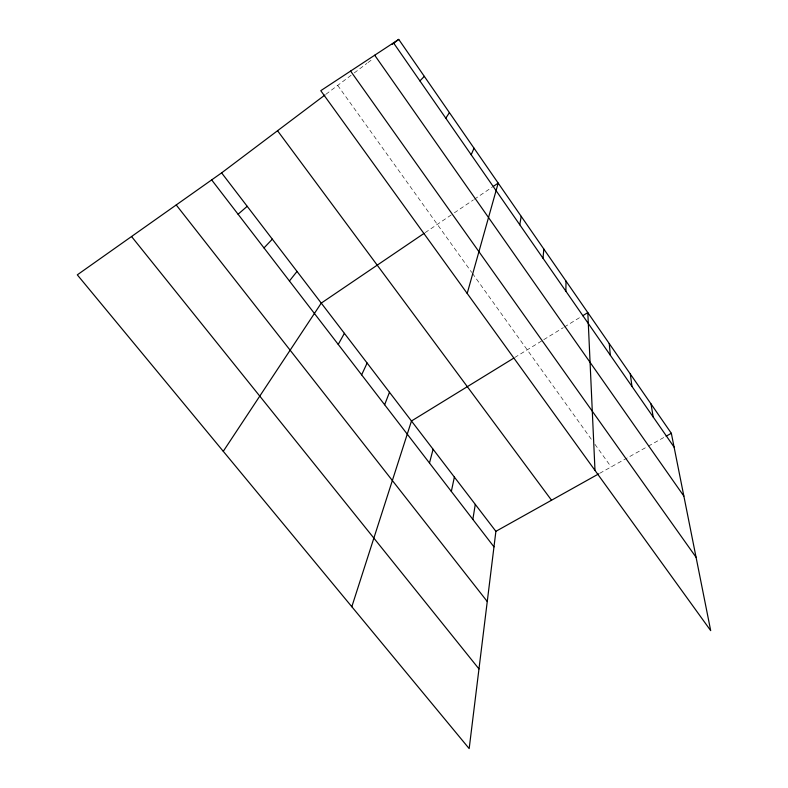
<?xml version="1.0" encoding="UTF-8"?>
<svg xmlns="http://www.w3.org/2000/svg" width="788" height="788" viewBox="0 0 788 788"><rect width="100%" height="100%" fill="white"/><g stroke="black" fill="none" stroke-linecap="round" stroke-linejoin="round"><path stroke-width="0.59" stroke-dasharray="3.94 2.96" d="M325.936 94.264L353.28 73.658M354.255 72.92L366.913 63.385M367.888 62.646L372.704 59.021M425.165 232.627L453.376 213.489M454.38 212.809L473.381 199.925M474.376 199.246L492.234 187.14M514.702 357.535L542.735 340.308M543.769 339.667L563.331 327.65M564.346 327.02L580.667 316.983M599.727 473.312L647.234 446.757M648.278 446.175L665.052 436.798M337.707 85.39L471.726 272.402M472.436 273.387L592.103 440.364M594.92 444.294L611.143 466.929"/><path stroke-width="1.18" d="M565.882 291.205L566.001 281.089M543.04 258.297L543.799 249.008M221.615 172.877L495.888 531.329L469.175 748.6L77.303 274.845L221.615 172.877L324.951 95.003M472.839 519.39L475.292 504.418M519.775 224.777L521.203 216.355M451.337 491.446L454.371 477.065M429.48 463.029L433.095 449.268M467.195 293.431L498.193 183.102L493.229 186.46M351.822 606.73L411.474 420.999L513.658 358.185M384.642 404.746L389.479 392.266M471.185 154.763L474.031 148.193M361.633 374.842L367.129 363.051M338.229 344.425L344.386 333.334M445.801 118.19L449.416 112.625M223.27 451.307L321.268 303.104L424.161 233.317M289.432 280.991L297.017 271.417M263.99 247.924L272.333 239.168M419.915 80.898L424.328 76.367M238.074 214.228L247.205 206.318M391.991 44.483L398.738 39.4L671.337 433.292L710.697 630.627L320.775 90.689L398.738 39.4M582.716 315.732L587.809 312.6L594.989 470.397M495.888 531.329L598.683 473.884M666.096 436.217L671.337 433.292M131.547 236.518L478.966 668.933M176.226 204.949L487.26 601.53M211.667 179.91L493.978 546.872M277.543 130.739L551.531 500.242M350.601 71.068L696.06 557.254M374.694 55.219L683.866 496.105M393.507 42.847L674.095 447.111M650.996 403.889L653.213 417.029M630.301 373.985L631.966 386.416M609.242 343.558L610.336 355.24"/></g></svg>
